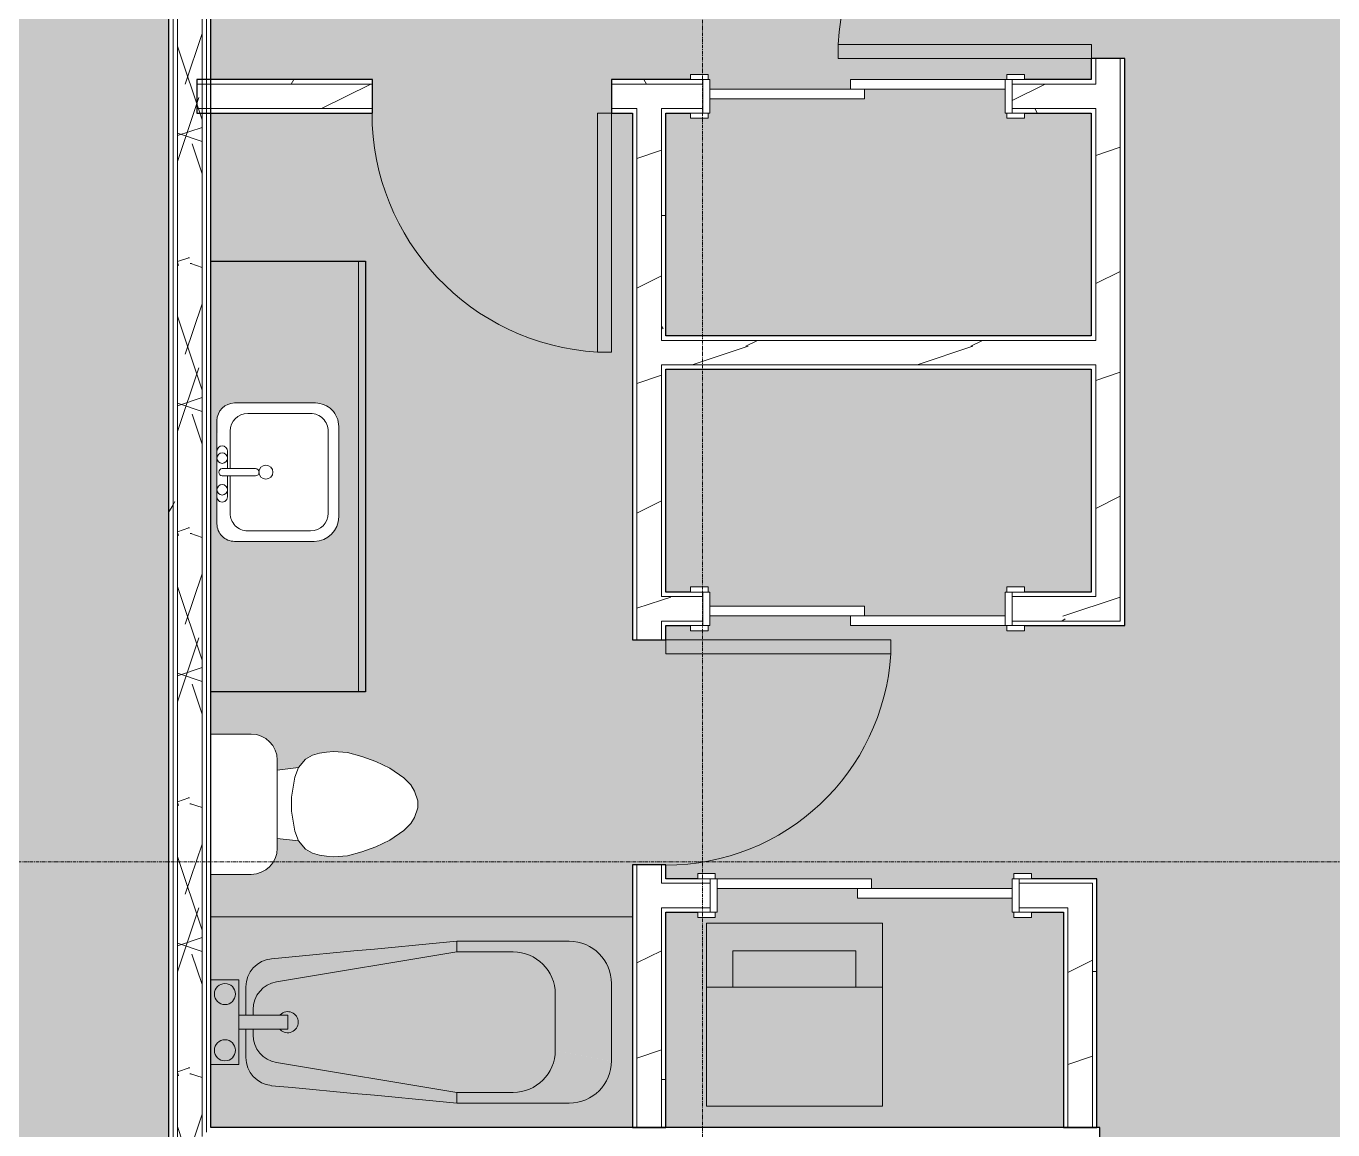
# Model space of a CAD drawing. Header units: inches. Extents: x -4414 to -113, y 9396 to 12816.
# Drawn here: x -3237.5 to -3051.5, y 10514.5 to 10671.4 of the extents above; entities that cross this region are included whole.
import ezdxf

# ---------------------------------------------------------------- set-up
doc = ezdxf.new("R2010")
doc.units = ezdxf.units.IN
doc.header["$MEASUREMENT"] = 0
doc.linetypes.add('Grid Line 1_2_', pattern=[0.875, 0.5, -0.125, 0.125, -0.125])
for name, color, linetype, lineweight in [('0-1', 7, 'Continuous', 5), ('0-2', 7, 'Continuous', 9), ('A-AREA-PATT-4', 41, 'Continuous', 9), ('A-AREA-PATT-5', 254, 'Continuous', 9), ('A-DOOR-1', 7, 'Continuous', 9), ('A-DOOR-2', 90, 'Continuous', 13), ('A-DOOR-FRAM-1', 90, 'Continuous', 13), ('A-WALL', 113, 'Continuous', 9), ('A-WALL-3', 250, 'Continuous', 25), ('A-WALL-4', 7, 'Continuous', 9), ('A-WALL-PATT-1', 8, 'Continuous', 9), ('A-WALL-PATT-2', 7, 'Continuous', 9), ('A-WALL-PATT-3', 111, 'Continuous', 9), ('I-WALL-1', 2, 'Continuous', 25), ('P-SANR-FIXT-1', 7, 'Continuous', 9), ('P-SANR-FIXT-2', 8, 'Continuous', 9), ('P-SANR-FIXT-3', 9, 'Continuous', 9), ('Q-CASE-1', 9, 'Continuous', 9), ('Q-CASE-2', 250, 'Continuous', 25), ('Q-CASE-3', 7, 'Continuous', 9), ('S-GRID-1', 1, 'Grid Line 1_2_', 9)]:
    doc.layers.add(name, color=color, linetype=linetype, lineweight=lineweight)
pattern_1 = [(0, (0, 0), (61.44, 15.36), [2.534, -43.546, 2.534, -43.546, -245.76]), (0, (0, 0), (61.44, 15.36), [-92.16, 2.534, -89.626, 2.534, -43.546, -107.52]), (0, (0, 0), (61.44, 15.36), [-230.4, 2.534, -28.186, 2.534, -74.266]), (120, (23.04, 7.68), (-44.02215, 45.5286), [2.534, -43.546, 2.534, -43.546, -245.76]), (120, (23.04, 7.68), (-44.02215, 45.5286), [-92.16, 2.534, -89.626, 2.534, -43.546, -107.52]), (120, (23.04, 7.68), (-44.02215, 45.5286), [-230.4, 2.534, -28.186, 2.534, -74.266]), (240, (30.72, 38.4), (-17.41785, -60.8886), [2.534, -43.546, 2.534, -43.546, -245.76]), (240, (30.72, 38.4), (-17.41785, -60.8886), [-92.16, 2.534, -89.626, 2.534, -43.546, -107.52]), (240, (30.72, 38.4), (-17.41785, -60.8886), [-230.4, 2.534, -28.186, 2.534, -74.266])]
pattern_2 = [(216.87, (12.795, 31.987), (95.9612857, 63.9749714), [15.994, -143.942]), (206.565, (31.987, 22.391), (-31.986981, -31.986924), [35.763, -35.763]), (198.435, (31.987, 6.397), (-63.974746, -31.987128), [20.231, -80.922])]

# ---------------------------------------------------------------- blocks, each defined once
blk = doc.blocks.new('Single-Flush - 32_ x 84_-1372863-FLOOR PLAN - 2ND FLOOR')
at = {"layer": 'A-DOOR-1'}
blk.add_arc((16, -2.37), 32.07, 180, 266.4241, dxfattribs=at)
at = {"layer": 'A-DOOR-2'}
for p, q in [((14, -2.37), (14, -34.38)), ((16, -2.37), (14, -2.37)), ((16, -2.37), (16, -34.38)), ((16, -34.38), (14, -34.38))]:
    blk.add_line(p, q, dxfattribs=at)
blk = doc.blocks.new('Stacked Washer and Dryer - 26_x25_ - Private-1352637-FLOOR PLAN - 2ND FLOOR')
at = {"layer": 'P-SANR-FIXT-3'}
blk.add_hatch(color=256, dxfattribs=at).paths.add_polyline_path([(26, 12.5), (0, 12.5), (0, -12.5), (26, -12.5), (26, 9.09)], flags=0)
at = {"layer": 'P-SANR-FIXT-1'}
for p, q in [((0, 12.5), (26, 12.5)), ((0, 12.5), (0, -12.5)), ((16.91, 12.5), (16.91, -12.5)), ((26, 12.5), (26, -12.5)), ((16.91, 8.75), (22.09, 8.75)), ((22.09, 8.75), (22.09, -8.75)), ((22.09, -8.75), (16.91, -8.75)), ((26, -12.5), (0, -12.5))]:
    blk.add_line(p, q, dxfattribs=at)
blk = doc.blocks.new('Single-Flush - 36_ x 84_-1372824-FLOOR PLAN - 2ND FLOOR')
at = {"layer": 'A-DOOR-1'}
blk.add_arc((18, -2.37), 36.07, 180, 266.8211, dxfattribs=at)
at = {"layer": 'A-DOOR-2'}
for p, q in [((16, -2.37), (16, -38.39)), ((18, -2.37), (16, -2.37)), ((18, -2.37), (18, -38.39)), ((18, -38.39), (16, -38.39))]:
    blk.add_line(p, q, dxfattribs=at)
blk = doc.blocks.new('Single-Flush - 34_ x 84_-1372834-FLOOR PLAN - 2ND FLOOR')
at = {"layer": 'A-DOOR-1'}
blk.add_arc((17, -2.37), 34.07, 180, 266.6343, dxfattribs=at)
at = {"layer": 'A-DOOR-2'}
for p, q in [((15, -2.37), (15, -36.38)), ((17, -2.37), (15, -2.37)), ((17, -2.37), (17, -36.38)), ((17, -36.38), (15, -36.38))]:
    blk.add_line(p, q, dxfattribs=at)
blk = doc.blocks.new('FOLDING_SLIDING CLOSET - 42_ x 80_-1372875-FLOOR PLAN - 2ND FLOOR')
at = {"layer": 'A-DOOR-1'}
for p, q in [((-23.75, 3.25), (-21.25, 3.25)), ((-23.75, 2.5), (-23.75, 3.25)), ((-21.25, 2.5), (-23.75, 2.5)), ((-21.25, 3.25), (-21.25, 2.5)), ((21.25, 3.25), (23.75, 3.25)), ((21.25, 2.5), (21.25, 3.25)), ((23.75, 2.5), (21.25, 2.5)), ((23.75, 3.25), (23.75, 2.5)), ((-23.75, -2.25), (-21.25, -2.25)), ((-23.75, -3), (-23.75, -2.25)), ((-21.25, -3), (-23.75, -3)), ((-21.25, -2.25), (-21.25, -3)), ((21.25, -2.25), (23.75, -2.25)), ((21.25, -3), (21.25, -2.25)), ((23.75, -3), (21.25, -3)), ((23.75, -2.25), (23.75, -3))]:
    blk.add_line(p, q, dxfattribs=at)
at = {"layer": 'A-DOOR-2'}
for p, q in [((-1, 0.5), (21, 0.5)), ((-1, -0.88), (-1, 0.5)), ((21, 0.5), (21, -0.88)), ((-21, -0.88), (1, -0.88)), ((-21, -2.25), (-21, -0.88)), ((21, -0.88), (-1, -0.88)), ((1, -0.88), (1, -2.25)), ((1, -2.25), (-21, -2.25))]:
    blk.add_line(p, q, dxfattribs=at)
at = {"layer": 'A-DOOR-FRAM-1'}
for p, q in [((-22, 2.5), (-21, 2.5)), ((-22, -2.25), (-22, 2.5)), ((-21, 2.5), (-21, -2.25)), ((21, 2.5), (22, 2.5)), ((21, -2.25), (21, 2.5)), ((22, 2.5), (22, -2.25)), ((-21, -2.25), (-22, -2.25)), ((22, -2.25), (21, -2.25))]:
    blk.add_line(p, q, dxfattribs=at)
blk = doc.blocks.new('M_Sink Vanity-Square - 500 x 440mm-1352614-FLOOR PLAN - 2ND FLOOR')
at = {"layer": 'P-SANR-FIXT-1'}
for p, q in [((7.96, 7.09), (-6.72, 7.09)), ((7.96, 7.09), (-6.72, 7.09)), ((3.62, 7.09), (-2.88, 7.09)), ((-2.88, 5.59), (0.12, 5.59)), ((0.12, 6.33), (0.12, 1.59)), ((1.12, 6.33), (1.12, 1.59)), ((1.12, 5.59), (3.62, 5.59)), ((-9.22, 4.59), (-9.22, -6.73)), ((-9.22, 4.59), (-9.22, -6.73)), ((0.12, 5.22), (-5.22, 5.22)), ((6.46, 5.22), (1.12, 5.22)), ((10.46, -6.91), (10.46, 4.59)), ((10.46, -6.91), (10.46, 4.59)), ((-7.72, 2.72), (-7.72, -6.23)), ((8.96, -6.23), (8.96, 2.72)), ((-5.22, -8.73), (6.46, -8.73)), ((-5.72, -10.23), (7.14, -10.23)), ((-5.72, -10.23), (7.14, -10.23))]:
    blk.add_line(p, q, dxfattribs=at)
for centre, radius, start, end in [((-6.72, 4.59), 2.5, 90, 180), ((-6.72, 4.59), 2.5, 90, 180), ((-2.88, 6.34), 0.75, 90, 270), ((-1.88, 6.34), 0.75, 360, 180), ((-1.88, 6.34), 0.75, 180, 0), ((0.62, 6.33), 0.5, 360, 180), ((2.62, 6.34), 0.75, 360, 180), ((2.62, 6.34), 0.75, 180, 360), ((3.62, 6.34), 0.75, 270, 90), ((7.96, 4.59), 2.5, 0, 90), ((7.96, 4.59), 2.5, 360, 90), ((-5.22, 2.72), 2.5, 90, 180), ((6.46, 2.72), 2.5, 0, 90), ((0.62, 0.13), 1, 360, 180), ((0.62, 0.13), 1, 180, 0), ((0.62, 1.59), 0.5, 180, 0), ((-5.72, -6.73), 3.5, 180, 270), ((-5.72, -6.73), 3.5, 180, 270), ((-5.22, -6.23), 2.5, 180, 270), ((6.46, -6.23), 2.5, 270, 0), ((7.14, -6.91), 3.32, 270, 360), ((7.14, -6.91), 3.32, 270, 0)]:
    blk.add_arc(centre, radius, start, end, dxfattribs=at)
blk = doc.blocks.new('Toilet-Domestic-3D - Toilet-Domestic-3D-V56-FLOOR PLAN - 2ND FLOOR')
at = {"layer": 'P-SANR-FIXT-1'}
for p, q in [((-2.74, 11), (-1.87, 11.5)), ((-1.87, 11.5), (-0.5, 12)), ((-0.5, 12), (0.5, 12)), ((0.5, 12), (1.87, 11.5)), ((1.87, 11.5), (2.74, 11)), ((-5.13, 8), (-3.74, 10)), ((-3.74, 10), (-2.74, 11)), ((2.74, 11), (3.74, 10)), ((3.74, 10), (5.13, 8)), ((-6.06, 6), (-5.13, 8)), ((5.13, 8), (6.06, 6)), ((-6.79, 4), (-6.06, 6)), ((6.06, 6), (6.79, 4)), ((-7.33, 1.99), (-6.79, 4)), ((6.79, 4), (7.33, 1.99)), ((-7.5, 0), (-7.33, 1.99)), ((7.33, 1.99), (7.5, 0)), ((-7.41, -1), (-7.5, 0)), ((-7.24, -2), (-7.41, -1)), ((7.41, -1), (7.24, -2)), ((7.5, 0), (7.41, -1)), ((-6.97, -3), (-7.24, -2)), ((-6.4, -4), (-6.97, -3)), ((6.97, -3), (6.4, -4)), ((7.24, -2), (6.97, -3)), ((-5.21, -5), (-6.4, -4)), ((-3.84, -5.5), (-5.21, -5)), ((-4.86, -8.02), (-5.21, -5)), ((-1, -6), (-3.84, -5.5)), ((3.84, -5.5), (1, -6)), ((5.21, -5), (3.84, -5.5)), ((4.86, -8.02), (5.21, -5)), ((6.4, -4), (5.21, -5)), ((1, -6), (-1, -6)), ((6.25, -8.02), (-6.25, -8.02)), ((-9.98, -11.75), (-9.98, -17.48)), ((9.98, -17.48), (9.98, -11.75))]:
    blk.add_line(p, q, dxfattribs=at)
for centre, start, end in [((-6.25, -11.75), 90, 180), ((6.25, -11.75), 0, 90)]:
    blk.add_arc(centre, 3.73, start, end, dxfattribs=at)
blk = doc.blocks.new('OD_CW_Base Cabinet - OD_CW_Base Cabinet-V57-FLOOR PLAN - 2ND FLOOR')
at = {"layer": 'Q-CASE-1'}
blk.add_hatch(color=256, dxfattribs=at).paths.add_polyline_path([(61.99, -1), (61.99, 0), (0.74, 0), (0.74, -1), (54.59, -1)], flags=0)
h = blk.add_hatch(color=256, dxfattribs=at)
h.paths.add_polyline_path([(61.99, -22), (61.99, -1), (0.74, -1), (0.74, -22), (40.61, -22)], flags=0)
h.paths.add_polyline_path([(40.61, -7.3), (40.53, -19.27), (40.28, -19.88), (39.88, -20.39), (39.36, -20.79), (38.76, -21.04), (38.11, -21.13), (22.78, -21.04), (22.18, -20.79), (21.66, -20.39), (21.26, -19.88), (21.01, -19.27), (20.93, -18.63), (20.93, -7.12), (21.04, -6.26), (21.37, -5.46), (21.9, -4.77), (22.59, -4.25), (23.43, -3.91), (24.25, -3.8), (37.11, -3.8), (38.11, -3.96), (38.86, -4.27), (39.59, -4.83), (40.14, -5.55), (40.5, -6.42)], flags=0)
at = {"layer": 'Q-CASE-2'}
for p, q in [((0.74, -22), (0.74, 0)), ((0.74, 0), (61.99, 0)), ((61.99, 0), (61.99, -22))]:
    blk.add_line(p, q, dxfattribs=at)
at = {"layer": 'Q-CASE-3'}
for p, q in [((0.74, -1), (0.74, 0)), ((0.74, 0), (61.99, 0)), ((61.99, -1), (0.74, -1)), ((0.74, -22), (0.74, -1)), ((0.74, -1), (61.99, -1)), ((61.99, 0), (61.99, -1)), ((61.99, -1), (61.99, -22))]:
    blk.add_line(p, q, dxfattribs=at)
blk = doc.blocks.new('Bath Tub - Maestro - 60_x30_-V58-FLOOR PLAN - 2ND FLOOR')
at = {"layer": 'P-SANR-FIXT-2'}
for points in [[(44.72, -30), (60, -30), (60, 0), (0, 0), (0, -9), (4, -9), (4, -14), (5, -14), (5.05, -9.3), (5.21, -8.67), (5.48, -8.06), (5.83, -7.51), (6.27, -7.03), (6.79, -6.62), (7.36, -6.31), (7.98, -6.09), (9.35, -5.91), (35, -3.5), (51, -3.5), (52.04, -3.59), (53.05, -3.86), (54, -4.3), (54.95, -5), (55.6, -5.64), (56.2, -6.5), (56.64, -7.45), (56.91, -8.46), (57, -9.74), (57, -20.51), (56.8, -22.05), (56.2, -23.5), (55.24, -24.74), (54, -25.7), (52.55, -26.3), (51, -26.5), (34.42, -26.45), (7.98, -23.91), (7.36, -23.69), (6.79, -23.38), (6.27, -22.97), (5.83, -22.49), (5.48, -21.94), (5.21, -21.33), (5.04, -20.51), (5, -19), (5, -16), (4, -16), (4, -21), (0, -21), (0, -30), (35, -30)], [(9.35, -9.26), (35, -5), (35, -3.5), (8.63, -5.97), (9.17, -8.44)], [(43, -5), (51, -3.5), (35, -3.5), (35, -5)], [(49, -11), (57, -9.5), (56.91, -8.46), (56.64, -7.45), (56.2, -6.5), (55.29, -5.34), (54.86, -4.9), (54, -4.3), (53.05, -3.86), (52.04, -3.59), (51, -3.5), (43, -5), (44.72, -5.28), (46.03, -5.83), (47.28, -6.81), (48.2, -8), (48.83, -9.74), (48.9, -10.25)], [(43, -25), (44.72, -24.72), (46, -24.2), (47.24, -23.24), (48.2, -22), (48.8, -20.5), (49, -19), (49, -11), (48.8, -9.45), (48.12, -7.9), (47.24, -6.76), (46, -5.8), (44.55, -5.2), (43, -5), (35, -5), (9.13, -9.33), (8, -9.74), (6.82, -10.83), (6.24, -11.83), (6, -13.2), (6, -14), (10.94, -14), (10.94, -16), (6, -16), (6, -16.8), (6.24, -18.17), (6.98, -19.41), (8.03, -20.28), (9.35, -20.74), (35, -25)], [(6, -13.2), (6.24, -11.83), (6.98, -10.59), (8.03, -9.72), (9.35, -9.26), (8.63, -5.97), (7.98, -6.09), (7.36, -6.31), (6.74, -6.66), (6.27, -7.03), (5.72, -7.68), (5.48, -8.06), (5.21, -8.67), (5.02, -9.74), (5.05, -10.13), (5.92, -12.94)], [(57, -20.5), (57, -9.5), (49, -11), (49, -19), (56.8, -20.46)], [(8.63, -24.03), (9.35, -20.74), (8.03, -20.28), (6.95, -19.38), (6.24, -18.17), (6, -16.8), (5, -20.04), (5.06, -20.74), (5.24, -21.4), (5.72, -22.32), (5.87, -22.53), (6.33, -23.02), (6.79, -23.38), (7.36, -23.69), (8, -23.92)], [(51, -26.5), (52.55, -26.3), (54, -25.7), (55.42, -24.51), (56.24, -23.4), (56.8, -22.05), (57, -20.5), (49, -19), (48.8, -20.55), (48.16, -22.05), (47.24, -23.24), (46, -24.2), (44.55, -24.8), (43, -25), (49.91, -26.3)], [(35, -26.5), (35, -25), (9.35, -20.74), (8.63, -24.03), (34.42, -26.45)], [(44.55, -26.5), (51, -26.5), (43, -25), (35, -25), (35, -26.5), (43, -26.5)]]:
    blk.add_hatch(color=256, dxfattribs=at).paths.add_polyline_path(points, flags=0)
h = blk.add_hatch(color=256, dxfattribs=at)
h.paths.add_polyline_path([(0, -21), (4, -21), (4, -9), (0, -9), (0, -20.51)], flags=0)
h.paths.add_polyline_path([(2, -20.5), (1.61, -20.45), (1.01, -20.11), (0.94, -20.06), (0.7, -19.75), (0.55, -19.39), (0.5, -19), (0.55, -18.61), (0.7, -18.25), (1.01, -17.89), (1.25, -17.7), (1.61, -17.55), (2, -17.5), (2.39, -17.55), (3.02, -17.91), (3.06, -17.94), (3.3, -18.25), (3.45, -18.61), (3.5, -19), (3.43, -19.44), (3.3, -19.75), (3.06, -20.06), (2.75, -20.3), (2.38, -20.45)], flags=0)
h.paths.add_polyline_path([(2, -12.5), (1.61, -12.45), (1.01, -12.11), (0.94, -12.06), (0.7, -11.75), (0.55, -11.39), (0.5, -11), (0.55, -10.61), (0.7, -10.25), (1.19, -9.74), (1.25, -9.7), (1.61, -9.55), (2, -9.5), (2.39, -9.55), (2.81, -9.74), (3.06, -9.94), (3.3, -10.25), (3.45, -10.61), (3.5, -11), (3.33, -11.67), (3.3, -11.75), (3.06, -12.06), (2.75, -12.3), (2.39, -12.45)], flags=0)
h = blk.add_hatch(color=256, dxfattribs=at)
h.paths.add_polyline_path([(2, -20.5), (2.39, -20.45), (2.75, -20.3), (3.06, -20.06), (3.43, -19.44), (3.45, -19.39), (3.5, -19), (3.45, -18.61), (3.3, -18.25), (3.02, -17.91), (2.75, -17.7), (2.39, -17.55), (2, -17.5), (1.61, -17.55), (1.01, -17.89), (0.94, -17.94), (0.7, -18.25), (0.55, -18.61), (0.5, -19), (0.55, -19.39), (0.7, -19.75), (1.01, -20.11), (1.25, -20.3), (1.61, -20.45)], flags=0)
h.paths.add_polyline_path([(2, -12.5), (2.39, -12.45), (2.75, -12.3), (3.06, -12.06), (3.33, -11.67), (3.45, -11.39), (3.5, -11), (3.45, -10.61), (3.3, -10.25), (2.81, -9.74), (2.75, -9.7), (2.39, -9.55), (2, -9.5), (1.61, -9.55), (1.01, -9.89), (0.94, -9.94), (0.7, -10.25), (0.55, -10.61), (0.5, -11), (0.55, -11.39), (0.7, -11.75), (1.01, -12.11), (1.25, -12.3), (1.61, -12.45)], flags=0)
h = blk.add_hatch(color=256, dxfattribs=at)
h.paths.add_polyline_path([(5, -20.04), (6, -16.8), (6, -16), (5, -16), (5, -19.61)], flags=0)
h.paths.add_polyline_path([(5, -14), (6, -14), (5.92, -12.94), (5, -9.96), (5, -10.92)], flags=0)
h = blk.add_hatch(color=256, dxfattribs=at)
h.paths.add_polyline_path([(5.05, -14), (4, -14), (4, -16), (5.05, -16)], flags=0)
h.paths.add_polyline_path([(5.32, -16), (10.94, -16), (10.94, -14), (5.05, -14), (5.05, -16)], flags=0)
at = {"layer": 'P-SANR-FIXT-1'}
for p, q in [((60, 0), (0, 0)), ((35, -3.5), (51, -3.5)), ((35, -5), (35, -3.5)), ((35, -5), (9.35, -9.26)), ((43, -5), (35, -5)), ((4, -9), (0, -9)), ((4, -14), (4, -9)), ((5, -14), (5, -9.96)), ((49, -19), (49, -11)), ((57, -9.5), (57, -20.5)), ((4, -16), (4, -14)), ((4, -14), (10.94, -14)), ((6, -13.2), (6, -14)), ((10.94, -16), (10.94, -14)), ((4, -21), (4, -16)), ((10.94, -16), (4, -16)), ((5, -20.04), (5, -16)), ((6, -16), (6, -16.8)), ((0, -21), (4, -21)), ((9.35, -20.74), (35, -25)), ((35, -25), (35, -26.5)), ((35, -25), (43, -25)), ((51, -26.5), (35, -26.5))]:
    blk.add_line(p, q, dxfattribs=at)
at = {"layer": 'P-SANR-FIXT-1', "flags": 128}
for points in [[(8.63, -5.97), (11.56, -5.7), (14.49, -5.42), (17.42, -5.15), (20.35, -4.87), (23.28, -4.6), (26.21, -4.32), (29.14, -4.05), (32.07, -3.77), (35, -3.5)], [(35, -26.5), (32.07, -26.23), (29.14, -25.95), (26.21, -25.68), (23.28, -25.4), (20.35, -25.13), (17.42, -24.85), (14.49, -24.58), (11.56, -24.3), (8.63, -24.03)]]:
    blk.add_lwpolyline(points, dxfattribs=at)
at = {"layer": 'P-SANR-FIXT-1'}
for centre, radius, start, end in [((51, -9.5), 6, 0, 90), ((43, -11), 6, 360, 90), ((9, -9.96), 4, 95.3558, 180), ((10, -13.2), 4, 99.4223, 180), ((2, -11), 1.5, 0, 180), ((2, -11), 1.5, 180, 360), ((10.94, -15), 1.5, 0, 135), ((10.94, -15), 1.5, 225, 360), ((2, -19), 1.5, 0, 180), ((10, -16.8), 4, 180, 260.5777), ((2, -19), 1.5, 180, 360), ((9, -20.04), 4, 180, 264.6442), ((43, -19), 6, 270, 0), ((51, -20.5), 6, 270, 0)]:
    blk.add_arc(centre, radius, start, end, dxfattribs=at)
blk = doc.blocks.new('FOLDING_SLIDING CLOSET - 42_ x 80_-1372874-FLOOR PLAN - 2ND FLOOR')
at = {"layer": 'A-DOOR-1'}
for p, q in [((-21.25, 3), (-23.75, 3)), ((-23.75, 3), (-23.75, 2.25)), ((-23.75, 2.25), (-21.25, 2.25)), ((-21.25, 2.25), (-21.25, 3)), ((23.75, 3), (21.25, 3)), ((21.25, 3), (21.25, 2.25)), ((21.25, 2.25), (23.75, 2.25)), ((23.75, 2.25), (23.75, 3)), ((-21.25, -2.5), (-23.75, -2.5)), ((-23.75, -2.5), (-23.75, -3.25)), ((-23.75, -3.25), (-21.25, -3.25)), ((-21.25, -3.25), (-21.25, -2.5)), ((23.75, -2.5), (21.25, -2.5)), ((21.25, -2.5), (21.25, -3.25)), ((21.25, -3.25), (23.75, -3.25)), ((23.75, -3.25), (23.75, -2.5))]:
    blk.add_line(p, q, dxfattribs=at)
at = {"layer": 'A-DOOR-2'}
for p, q in [((1, 2.25), (-21, 2.25)), ((-21, 2.25), (-21, 0.88)), ((1, 0.88), (1, 2.25)), ((-21, 0.88), (1, 0.88)), ((21, 0.88), (-1, 0.88)), ((-1, 0.88), (-1, -0.5)), ((21, -0.5), (21, 0.88)), ((-1, -0.5), (21, -0.5))]:
    blk.add_line(p, q, dxfattribs=at)
at = {"layer": 'A-DOOR-FRAM-1'}
for p, q in [((-21, 2.25), (-22, 2.25)), ((-22, 2.25), (-22, -2.5)), ((-21, -2.5), (-21, 2.25)), ((21, 2.25), (21, -2.5)), ((22, 2.25), (21, 2.25)), ((22, -2.5), (22, 2.25)), ((-22, -2.5), (-21, -2.5)), ((21, -2.5), (22, -2.5))]:
    blk.add_line(p, q, dxfattribs=at)
blk = doc.blocks.new('1750 Ox - Unit Layouts_rvt-1-FLOOR PLAN - 2ND FLOOR')
at = {"layer": 'A-WALL-PATT-1'}
h = blk.add_hatch(dxfattribs=at)
h.set_pattern_fill('FP_1', color=256, style=0, pattern_type=2)
h.set_pattern_definition(pattern_2)
h.paths.add_polyline_path([(-3085.27, 10590.31), (-3081.77, 10590.31), (-3081.77, 10666.84), (-3085.27, 10666.84), (-3085.27, 10590.94)], flags=0)
h.paths.add_polyline_path([(-3085.27, 10702.84), (-3081.77, 10702.84), (-3081.77, 10849.33), (-3082.17, 10849.33), (-3082.29, 10848.7), (-3085.27, 10848.7), (-3085.27, 10739.56)], flags=0)
h = blk.add_hatch(dxfattribs=at)
h.set_pattern_fill('FP_1', color=256, style=0, pattern_type=2)
h.set_pattern_definition(pattern_2)
h.paths.add_polyline_path([(-3085.27, 10659.71), (-3085.27, 10663.21), (-3097.17, 10663.21), (-3097.17, 10659.71), (-3085.9, 10659.71)], flags=0)
h.paths.add_polyline_path([(-3147.05, 10659.71), (-3141.17, 10659.71), (-3141.17, 10663.21), (-3154.17, 10663.21), (-3154.17, 10659.71), (-3150.55, 10659.71)], flags=0)
h.paths.add_polyline_path([(-3188.17, 10659.71), (-3188.17, 10663.21), (-3211.17, 10663.21), (-3211.17, 10659.71), (-3193.13, 10659.71)], flags=0)
h = blk.add_hatch(dxfattribs=at)
h.set_pattern_fill('FP_1', color=256, style=0, pattern_type=2)
h.set_pattern_definition(pattern_2)
h.paths.add_polyline_path([(-3150.55, 10514.79), (-3147.05, 10514.79), (-3147.05, 10552.19), (-3150.55, 10552.19), (-3150.55, 10524.28)], flags=0)
h.paths.add_polyline_path([(-3150.55, 10584.19), (-3147.05, 10584.19), (-3147.05, 10659.71), (-3150.55, 10659.71), (-3150.55, 10602.14)], flags=0)
h = blk.add_hatch(dxfattribs=at)
h.set_pattern_fill('FP_1', color=256, style=0, pattern_type=2)
h.set_pattern_definition(pattern_2)
h.paths.add_polyline_path([(-3137.3, 10623.26), (-3085.27, 10623.26), (-3085.27, 10626.76), (-3147.05, 10626.76), (-3147.05, 10623.26), (-3146.42, 10623.26)], flags=0)
h = blk.add_hatch(dxfattribs=at)
h.set_pattern_fill('FP_1', color=256, style=0, pattern_type=2)
h.set_pattern_definition(pattern_2)
h.paths.add_polyline_path([(-3147.05, 10586.81), (-3141.17, 10586.81), (-3141.17, 10590.31), (-3147.05, 10590.24)], flags=0)
h.paths.add_polyline_path([(-3085.9, 10586.81), (-3081.77, 10586.81), (-3081.77, 10590.31), (-3097.17, 10590.31), (-3097.17, 10586.81)], flags=0)
h = blk.add_hatch(dxfattribs=at)
h.set_pattern_fill('FP_1', color=256, style=0, pattern_type=2)
h.set_pattern_definition(pattern_2)
h.paths.add_polyline_path([(-3085.92, 10514.79), (-3085.74, 10514.79), (-3085.74, 10549.56), (-3089.24, 10549.56), (-3089.24, 10514.79)], flags=0)
at = {"layer": 'A-WALL-PATT-2'}
h = blk.add_hatch(dxfattribs=at)
h.set_pattern_fill('FP_2', color=256, style=0, pattern_type=2)
h.set_pattern_definition(pattern_1)
h.paths.add_polyline_path([(-3085.27, 10590.94), (-3085.27, 10623.26), (-3085.9, 10623.26), (-3085.9, 10590.94)], flags=0)
h.paths.add_polyline_path([(-3085.9, 10626.76), (-3085.27, 10626.76), (-3085.27, 10659.71), (-3085.9, 10659.71), (-3085.9, 10627.39)], flags=0)
h.paths.add_polyline_path([(-3085.27, 10663.21), (-3085.27, 10666.84), (-3085.9, 10666.84), (-3085.9, 10663.21)], flags=0)
h.paths.add_polyline_path([(-3085.9, 10702.84), (-3085.27, 10702.84), (-3085.27, 10820.66), (-3085.9, 10820.66), (-3085.9, 10739.56)], flags=0)
h.paths.add_polyline_path([(-3085.9, 10824.16), (-3085.27, 10824.16), (-3085.27, 10848.7), (-3085.9, 10848.7), (-3085.9, 10824.79)], flags=0)
h = blk.add_hatch(dxfattribs=at)
h.set_pattern_fill('FP_2', color=256, style=0, pattern_type=2)
h.set_pattern_definition(pattern_1)
h.paths.add_polyline_path([(-3097.17, 10663.21), (-3085.9, 10663.21), (-3085.9, 10663.84), (-3097.17, 10663.84)], flags=0)
h.paths.add_polyline_path([(-3151, 10663.21), (-3141.17, 10663.21), (-3141.17, 10663.84), (-3154.17, 10663.84), (-3154.17, 10663.21)], flags=0)
h.paths.add_polyline_path([(-3188.17, 10663.21), (-3188.17, 10663.84), (-3211.17, 10663.84), (-3211.13, 10663.21), (-3193.13, 10663.21)], flags=0)
h = blk.add_hatch(dxfattribs=at)
h.set_pattern_fill('FP_2', color=256, style=0, pattern_type=2)
h.set_pattern_definition(pattern_1)
h.paths.add_polyline_path([(-3097.17, 10659.09), (-3085.9, 10659.09), (-3085.9, 10659.71), (-3097.17, 10659.71)], flags=0)
h.paths.add_polyline_path([(-3154.17, 10659.09), (-3150.55, 10659.09), (-3150.62, 10659.71), (-3154.17, 10659.71)], flags=0)
h.paths.add_polyline_path([(-3188.17, 10659.09), (-3188.17, 10659.71), (-3211.17, 10659.71), (-3211.17, 10659.09), (-3193.13, 10659.09)], flags=0)
h.paths.add_polyline_path([(-3142.92, 10659.09), (-3141.17, 10659.09), (-3141.17, 10659.71), (-3147.05, 10659.71), (-3147.05, 10659.09), (-3146.42, 10659.09)], flags=0)
h = blk.add_hatch(dxfattribs=at)
h.set_pattern_fill('FP_2', color=256, style=0, pattern_type=2)
h.set_pattern_definition(pattern_1)
h.paths.add_polyline_path([(-3147.05, 10514.79), (-3146.42, 10514.79), (-3146.42, 10546.06), (-3147.05, 10546.06), (-3147.05, 10524.28)], flags=0)
h.paths.add_polyline_path([(-3146.42, 10549.56), (-3146.42, 10552.19), (-3147.05, 10552.19), (-3147.05, 10549.56)], flags=0)
h.paths.add_polyline_path([(-3147.05, 10584.19), (-3146.42, 10584.19), (-3146.42, 10586.81), (-3147.05, 10586.81), (-3147.05, 10586.11)], flags=0)
h.paths.add_polyline_path([(-3146.42, 10590.31), (-3146.42, 10623.26), (-3147.05, 10623.26), (-3147.05, 10590.31)], flags=0)
h.paths.add_polyline_path([(-3146.42, 10626.76), (-3146.42, 10659.09), (-3147.05, 10659.09), (-3147.05, 10626.76)], flags=0)
h = blk.add_hatch(dxfattribs=at)
h.set_pattern_fill('FP_2', color=256, style=0, pattern_type=2)
h.set_pattern_definition(pattern_1)
h.paths.add_polyline_path([(-3085.3, 10514.79), (-3085.12, 10514.79), (-3085.12, 10550.19), (-3085.74, 10550.19), (-3085.74, 10514.79)], flags=0)
at = {"layer": 'A-WALL-3'}
for p, q in [((-3085.9, 10666.84), (-3085.9, 10663.84)), ((-3081.15, 10666.84), (-3085.9, 10666.84)), ((-3081.15, 10590.94), (-3081.15, 10666.84)), ((-3188.17, 10663.84), (-3213.17, 10663.84)), ((-3213.17, 10663.84), (-3213.17, 10659.09)), ((-3188.17, 10659.09), (-3188.17, 10663.84)), ((-3142.92, 10663.84), (-3154.17, 10663.84)), ((-3154.17, 10663.84), (-3154.17, 10659.09)), ((-3085.9, 10663.84), (-3095.42, 10663.84)), ((-3213.17, 10659.09), (-3188.17, 10659.09)), ((-3154.17, 10659.09), (-3151.17, 10659.09)), ((-3151.17, 10659.09), (-3151.17, 10584.19)), ((-3146.42, 10627.39), (-3146.42, 10659.09)), ((-3146.42, 10659.09), (-3142.92, 10659.09)), ((-3095.42, 10659.09), (-3085.9, 10659.09)), ((-3085.9, 10659.09), (-3085.9, 10627.39)), ((-3085.9, 10627.39), (-3146.42, 10627.39)), ((-3146.42, 10590.94), (-3146.42, 10622.64)), ((-3146.42, 10622.64), (-3085.9, 10622.64)), ((-3085.9, 10622.64), (-3085.9, 10590.94)), ((-3142.92, 10590.94), (-3146.42, 10590.94)), ((-3085.9, 10590.94), (-3095.42, 10590.94)), ((-3081.15, 10586.81), (-3081.15, 10590.94)), ((-3081.15, 10586.19), (-3081.15, 10586.81)), ((-3146.42, 10586.19), (-3142.92, 10586.19)), ((-3146.42, 10584.19), (-3146.42, 10586.19)), ((-3095.42, 10586.19), (-3081.15, 10586.19)), ((-3151.17, 10584.19), (-3146.42, 10584.19)), ((-3146.42, 10552.19), (-3151.17, 10552.19)), ((-3151.17, 10552.19), (-3151.17, 10514.79)), ((-3146.42, 10550.19), (-3146.42, 10552.19)), ((-3141.9, 10550.19), (-3146.42, 10550.19)), ((-3089.87, 10550.19), (-3094.4, 10550.19)), ((-3085.74, 10550.19), (-3089.87, 10550.19)), ((-3085.12, 10550.19), (-3085.74, 10550.19)), ((-3085.12, 10514.79), (-3085.12, 10550.19)), ((-3146.42, 10514.79), (-3146.42, 10545.44)), ((-3146.42, 10545.44), (-3141.9, 10545.44)), ((-3094.4, 10545.44), (-3089.87, 10545.44)), ((-3089.87, 10545.44), (-3089.87, 10514.79)), ((-3151.17, 10514.79), (-3146.42, 10514.79)), ((-3089.87, 10514.79), (-3085.12, 10514.79))]:
    blk.add_line(p, q, dxfattribs=at)
at = {"layer": 'A-WALL-4'}
for p, q in [((-3085.27, 10663.21), (-3085.27, 10666.84)), ((-3081.77, 10590.94), (-3081.77, 10666.84)), ((-3213.17, 10663.21), (-3188.17, 10663.21)), ((-3154.17, 10663.21), (-3141.17, 10663.21)), ((-3097.17, 10663.21), (-3085.9, 10663.21)), ((-3085.27, 10663.21), (-3085.9, 10663.21)), ((-3213.17, 10659.71), (-3188.17, 10659.71)), ((-3154.17, 10659.71), (-3150.55, 10659.71)), ((-3150.55, 10659.09), (-3150.55, 10659.71)), ((-3150.55, 10659.09), (-3150.55, 10584.19)), ((-3147.05, 10659.09), (-3147.05, 10659.71)), ((-3147.05, 10659.71), (-3141.17, 10659.71)), ((-3147.05, 10659.09), (-3147.05, 10626.76)), ((-3097.17, 10659.71), (-3085.9, 10659.71)), ((-3085.27, 10659.71), (-3085.9, 10659.71)), ((-3085.27, 10626.76), (-3085.27, 10659.71)), ((-3147.05, 10626.76), (-3146.42, 10626.76)), ((-3146.42, 10626.76), (-3085.9, 10626.76)), ((-3085.27, 10626.76), (-3085.9, 10626.76)), ((-3147.05, 10623.26), (-3147.05, 10590.31)), ((-3147.05, 10623.26), (-3146.42, 10623.26)), ((-3146.42, 10623.26), (-3085.9, 10623.26)), ((-3085.27, 10623.26), (-3085.9, 10623.26)), ((-3085.27, 10590.94), (-3085.27, 10623.26)), ((-3147.05, 10590.31), (-3146.42, 10590.31)), ((-3141.17, 10590.31), (-3146.42, 10590.31)), ((-3085.27, 10590.31), (-3097.17, 10590.31)), ((-3085.27, 10590.94), (-3085.27, 10590.31)), ((-3081.77, 10590.94), (-3081.77, 10590.31)), ((-3081.77, 10590.31), (-3081.77, 10586.81)), ((-3147.05, 10586.81), (-3146.42, 10586.81)), ((-3147.05, 10586.81), (-3147.05, 10584.19)), ((-3141.17, 10586.81), (-3146.42, 10586.81)), ((-3081.77, 10586.81), (-3097.17, 10586.81)), ((-3150.55, 10552.19), (-3150.55, 10514.79)), ((-3147.05, 10552.19), (-3147.05, 10549.56)), ((-3147.05, 10549.56), (-3146.42, 10549.56)), ((-3140.15, 10549.56), (-3146.42, 10549.56)), ((-3089.87, 10549.56), (-3096.15, 10549.56)), ((-3089.87, 10549.56), (-3089.24, 10549.56)), ((-3089.24, 10549.56), (-3085.74, 10549.56)), ((-3085.74, 10549.56), (-3085.74, 10514.79)), ((-3147.05, 10546.06), (-3147.05, 10514.79)), ((-3147.05, 10546.06), (-3146.42, 10546.06)), ((-3140.15, 10546.06), (-3146.42, 10546.06)), ((-3089.87, 10546.06), (-3096.15, 10546.06)), ((-3089.87, 10546.06), (-3089.24, 10546.06)), ((-3089.24, 10546.06), (-3089.24, 10514.79))]:
    blk.add_line(p, q, dxfattribs=at)
at = {"layer": '0-2'}
for name, p, rotation in [('Single-Flush - 36_ x 84_-1372824-FLOOR PLAN - 2ND FLOOR', (-3083.52, 10684.84), 270.0000000000014), ('FOLDING_SLIDING CLOSET - 42_ x 80_-1372875-FLOOR PLAN - 2ND FLOOR', (-3119.17, 10661.59), 180), ('OD_CW_Base Cabinet - OD_CW_Base Cabinet-V57-FLOOR PLAN - 2ND FLOOR', (-3189.17, 10638.78), 270.0000000000039), ('M_Sink Vanity-Square - 500 x 440mm-1352614-FLOOR PLAN - 2ND FLOOR', (-3203.21, 10607.39), 90.00000000000091), ('FOLDING_SLIDING CLOSET - 42_ x 80_-1372874-FLOOR PLAN - 2ND FLOOR', (-3119.17, 10588.44), 180), ('Single-Flush - 32_ x 84_-1372863-FLOOR PLAN - 2ND FLOOR', (-3148.8, 10568.19), 89.99999999999935), ('Toilet-Domestic-3D - Toilet-Domestic-3D-V56-FLOOR PLAN - 2ND FLOOR', (-3193.7, 10560.79), 270.0000000000001), ('Stacked Washer and Dryer - 26_x25_ - Private-1352637-FLOOR PLAN - 2ND FLOOR', (-3128.13, 10517.86), 90.00000000000595)]:
    blk.add_blockref(name, p, dxfattribs=dict(at, rotation=rotation))
for name, p in [('Single-Flush - 34_ x 84_-1372834-FLOOR PLAN - 2ND FLOOR', (-3171.17, 10661.46)), ('FOLDING_SLIDING CLOSET - 42_ x 80_-1372874-FLOOR PLAN - 2ND FLOOR', (-3118.15, 10547.94)), ('Bath Tub - Maestro - 60_x30_-V58-FLOOR PLAN - 2ND FLOOR', (-3211.17, 10544.79))]:
    blk.add_blockref(name, p, dxfattribs=at)

msp = doc.modelspace()

# ---------------------------------------------------------------- hatches: boundary and pattern name
at = {"layer": 'A-AREA-PATT-4'}
h = msp.add_hatch(color=256, dxfattribs=at)
h.paths.add_polyline_path([(-3079.923737, 10451.789396), (-3045.673737, 10451.851896), (-3045.673737, 10453.789396), (-3043.673737, 10453.789396), (-3043.673737, 10454.789396), (-2989.368601, 10454.789396), (-2989.368601, 10456.789396), (-3025.118601, 10456.789396), (-3025.118601, 10486.789396), (-2989.368601, 10486.789396), (-2989.368601, 10478.789396), (-2953.118601, 10478.789396), (-2953.118601, 10493.319567), (-2953.493601, 10493.319567), (-2953.493601, 10517.319567), (-2953.118601, 10517.319567), (-2953.118601, 10548.414396), (-3011.118601, 10548.414396), (-3011.17185, 10546.932997), (-3011.315451, 10546.789396), (-3012.211533, 10546.768315), (-3012.211533, 10546.539396), (-3014.834707, 10546.539396), (-3014.834707, 10546.289396), (-3015.425258, 10546.289396), (-3015.425258, 10546.539396), (-3016.01581, 10546.539396), (-3016.01581, 10546.289396), (-3016.606361, 10546.289396), (-3016.606361, 10546.539396), (-3017.196912, 10546.539396), (-3017.196912, 10546.289396), (-3017.787463, 10546.289396), (-3017.787463, 10546.539396), (-3018.378014, 10546.539396), (-3018.378014, 10546.289396), (-3018.968565, 10546.289396), (-3018.968565, 10546.539396), (-3028.45792, 10546.539396), (-3028.45792, 10546.289396), (-3030.162694, 10546.289396), (-3030.162694, 10546.539396), (-3034.025655, 10546.539396), (-3034.025655, 10546.789396), (-3034.92175, 10546.789396), (-3035.118601, 10546.986247), (-3035.118601, 10548.414396), (-3042.670053, 10548.414396), (-3042.670053, 10584.414396), (-3025.772284, 10584.414396), (-3025.772284, 10595.321466), (-3009.272284, 10595.321466), (-3009.272284, 10584.414396), (-3001.772284, 10584.414396), (-3001.772284, 10595.321466), (-2985.272284, 10595.321466), (-2985.272284, 10584.414396), (-2977.772284, 10584.414396), (-2977.772284, 10595.321466), (-2961.272284, 10595.321466), (-2961.272284, 10584.414396), (-2929.173737, 10584.414396), (-2929.173737, 10726.029129), (-2945.298737, 10726.029129), (-2945.298737, 10744.029129), (-2941.298737, 10744.029129), (-2941.298737, 10780.029129), (-2945.298737, 10780.029129), (-2945.298737, 10798.029129), (-2929.173737, 10798.029129), (-2929.173737, 10848.701896), (-3081.148737, 10848.701896), (-3081.148737, 10702.839396), (-3085.898737, 10702.839396), (-3085.898737, 10820.035073), (-3086.748737, 10820.035073), (-3086.748737, 10819.285073), (-3089.248737, 10819.285073), (-3089.248737, 10820.035073), (-3089.498737, 10820.035073), (-3089.498737, 10821.410073), (-3109.498737, 10821.410073), (-3109.498737, 10820.035073), (-3131.748737, 10819.981502), (-3131.748737, 10819.285073), (-3134.248737, 10819.285073), (-3134.248737, 10820.035073), (-3141.873737, 10820.035073), (-3141.873737, 10848.514396), (-3137.123737, 10848.514396), (-3137.123737, 10824.785073), (-3134.248737, 10824.785073), (-3134.248737, 10825.535073), (-3131.748737, 10825.535073), (-3131.748737, 10824.785073), (-3131.498737, 10824.785073), (-3131.498737, 10821.410073), (-3111.498737, 10821.410073), (-3111.498737, 10822.785073), (-3089.498737, 10822.785073), (-3089.498737, 10824.785073), (-3089.248737, 10824.785073), (-3089.248737, 10825.535073), (-3086.748737, 10825.535073), (-3086.748737, 10824.785073), (-3085.898737, 10824.785073), (-3085.898737, 10848.701896), (-3104.223737, 10848.701896), (-3104.223737, 10825.876896), (-3105.333572, 10825.876896), (-3105.411237, 10825.376896), (-3105.863902, 10825.376896), (-3105.863902, 10825.876896), (-3122.409032, 10825.876896), (-3122.473737, 10825.376896), (-3122.538441, 10825.376896), (-3122.538441, 10825.876896), (-3132.223737, 10825.876896), (-3132.223737, 10848.701896), (-3211.173737, 10848.701896), (-3211.128868, 10784.035073), (-3131.628868, 10784.035073), (-3131.628868, 10706.035073), (-3211.173737, 10706.035073), (-3211.128868, 10663.839396), (-3188.173737, 10663.839396), (-3188.173737, 10659.089396), (-3211.173737, 10659.089396), (-3211.173737, 10638.039396), (-3189.173737, 10638.039396), (-3189.173737, 10576.789396), (-3211.173737, 10576.789396), (-3211.173737, 10570.765618), (-3205.447515, 10570.765618), (-3204.483098, 10570.63865), (-3203.584404, 10570.266399), (-3202.812679, 10569.674233), (-3202.220513, 10568.902507), (-3201.848262, 10568.003813), (-3201.721294, 10566.411176), (-3201.721294, 10565.651059), (-3198.697515, 10565.998776), (-3197.697515, 10567.190529), (-3196.697515, 10567.757293), (-3195.187995, 10568.115085), (-3193.697515, 10568.289396), (-3191.705126, 10568.115085), (-3189.038188, 10567.337171), (-3187.697515, 10566.849207), (-3185.697515, 10565.916591), (-3183.697515, 10564.52916), (-3182.697515, 10563.52916), (-3182.197515, 10562.663135), (-3181.697515, 10561.289396), (-3181.697515, 10560.289396), (-3182.197515, 10558.915657), (-3182.697515, 10558.049632), (-3183.697515, 10557.049632), (-3185.697515, 10555.662201), (-3187.697515, 10554.729586), (-3189.697515, 10554.001645), (-3191.705126, 10553.463708), (-3193.697515, 10553.289396), (-3195.593845, 10553.53527), (-3195.697515, 10553.55355), (-3196.697515, 10553.821499), (-3197.697515, 10554.388263), (-3198.697515, 10555.580016), (-3201.721294, 10555.927733), (-3201.721294, 10554.539396), (-3201.848262, 10553.574979), (-3202.220513, 10552.676285), (-3202.812679, 10551.90456), (-3203.584404, 10551.312394), (-3204.483098, 10550.940142), (-3205.447515, 10550.813175), (-3211.173737, 10550.813175), (-3211.173737, 10544.789396), (-3151.173737, 10544.789396), (-3151.173737, 10552.189396), (-3146.423737, 10552.189396), (-3146.423737, 10550.189396), (-3141.896169, 10550.189396), (-3141.896169, 10550.939396), (-3139.396169, 10550.939396), (-3139.396169, 10550.189396), (-3117.146169, 10550.189396), (-3117.146169, 10548.814396), (-3097.146169, 10548.814396), (-3097.146169, 10550.189396), (-3096.896169, 10550.264067), (-3096.896169, 10550.939396), (-3094.396169, 10550.939396), (-3094.396169, 10550.189396), (-3085.118601, 10550.189396), (-3085.118601, 10514.789396), (-3084.673737, 10514.789396), (-3084.673737, 10454.789396), (-3083.673737, 10454.789396), (-3083.673737, 10453.789396), (-3081.673737, 10453.789396), (-3081.673737, 10451.851896), (-3081.048737, 10451.789396)], flags=0)
h.paths.add_polyline_path([(-3080.402903, 10453.789396), (-3081.673737, 10453.789396), (-3081.673737, 10489.789396), (-3079.923737, 10489.789396), (-3079.923737, 10453.789396)], flags=0)
h.paths.add_polyline_path([(-3146.423737, 10514.789396), (-3089.868601, 10514.789396), (-3089.868601, 10545.439396), (-3094.396169, 10545.439396), (-3094.396169, 10544.689396), (-3096.896169, 10544.689396), (-3096.896169, 10545.439396), (-3097.146169, 10545.439396), (-3097.146169, 10547.439396), (-3119.146169, 10547.439396), (-3119.146169, 10548.814396), (-3139.146169, 10548.814396), (-3139.146169, 10545.439396), (-3139.396169, 10545.439396), (-3139.396169, 10544.689396), (-3141.896169, 10544.689396), (-3141.896169, 10545.439396), (-3146.423737, 10545.439396), (-3146.423737, 10524.280421)], flags=0)
h.paths.add_polyline_path([(-3140.628868, 10517.855107), (-3140.628868, 10543.855107), (-3115.628868, 10543.855107), (-3115.628868, 10517.855107), (-3137.304845, 10517.855107)], flags=0)
h.paths.add_polyline_path([(-3151.173737, 10584.189396), (-3151.173737, 10659.089396), (-3154.173737, 10659.089396), (-3154.173737, 10663.839396), (-3142.923737, 10663.839396), (-3142.923737, 10664.589396), (-3140.423737, 10664.589396), (-3140.423737, 10663.839396), (-3140.173737, 10663.839396), (-3140.173737, 10662.464396), (-3120.173737, 10662.464396), (-3120.173737, 10663.839396), (-3097.923737, 10663.839396), (-3097.923737, 10664.589396), (-3095.423737, 10664.589396), (-3095.423737, 10663.839396), (-3085.898737, 10663.839396), (-3085.898737, 10666.839396), (-3081.148737, 10666.839396), (-3081.148737, 10586.189396), (-3095.423737, 10586.189396), (-3095.423737, 10585.439396), (-3097.923737, 10585.439396), (-3097.923737, 10586.189396), (-3120.173737, 10586.189396), (-3120.173737, 10587.564396), (-3140.173737, 10587.564396), (-3140.173737, 10586.189396), (-3140.423737, 10586.189396), (-3140.423737, 10585.439396), (-3142.923737, 10585.439396), (-3142.923737, 10586.189396), (-3146.423737, 10586.189396), (-3146.423737, 10584.189396), (-3150.548737, 10584.189396)], flags=0)
h.paths.add_polyline_path([(-3098.173737, 10587.564396), (-3098.173737, 10590.939396), (-3097.923737, 10590.939396), (-3097.923737, 10591.689396), (-3095.423737, 10591.689396), (-3095.423737, 10590.939396), (-3085.898737, 10590.939396), (-3085.898737, 10622.639396), (-3146.423737, 10622.639396), (-3146.423737, 10590.939396), (-3142.923737, 10590.939396), (-3142.923737, 10591.689396), (-3140.423737, 10591.689396), (-3140.423737, 10590.939396), (-3140.173737, 10590.939396), (-3140.173737, 10588.939396), (-3118.173737, 10588.939396), (-3118.173737, 10587.564396), (-3115.754995, 10587.564396)], flags=0)
h.paths.add_polyline_path([(-3130.513637, 10627.389396), (-3085.898737, 10627.389396), (-3085.898737, 10659.089396), (-3095.423737, 10659.089396), (-3095.423737, 10658.339396), (-3097.923737, 10658.339396), (-3097.923737, 10659.089396), (-3098.173737, 10659.089396), (-3098.173737, 10662.464396), (-3118.173737, 10662.464396), (-3118.173737, 10661.089396), (-3140.173737, 10661.089396), (-3140.173737, 10659.089396), (-3140.423737, 10659.089396), (-3140.423737, 10658.339396), (-3142.923737, 10658.339396), (-3142.923737, 10659.089396), (-3146.423737, 10659.089396), (-3146.423737, 10627.389396), (-3137.304845, 10627.389396)], flags=0)
h.paths.add_polyline_path([(-2991.298737, 10676.476151), (-3002.973737, 10676.476151), (-3002.973737, 10711.476151), (-2996.973737, 10711.476151), (-2996.973737, 10712.476151), (-2960.973737, 10712.476151), (-2960.973737, 10711.476151), (-2954.973737, 10711.476151), (-2954.973737, 10676.476151), (-2962.437845, 10676.476151)], flags=0)
h.paths.add_polyline_path([(-3193.128868, 10684.035073), (-3211.128868, 10684.035073), (-3211.128868, 10702.035073), (-3193.128868, 10702.035073)], flags=0)
h.paths.add_polyline_path([(-3007.298737, 10723.539396), (-3042.298737, 10723.539396), (-3042.298737, 10807.539396), (-3007.298737, 10807.539396), (-3007.298737, 10801.539396), (-3006.298737, 10801.539396), (-3006.298737, 10729.539396), (-3007.298737, 10729.539396)], flags=0)
h.paths.add_polyline_path([(-2961.298737, 10732.539396), (-2991.298737, 10732.539396), (-2991.298737, 10792.539396), (-2961.298737, 10792.539396), (-2961.298737, 10739.564171)], flags=0)
h.paths.add_polyline_path([(-3193.128868, 10785.966911), (-3211.128868, 10785.966911), (-3211.128868, 10803.966911), (-3193.128868, 10803.966911), (-3193.128868, 10796.351524)], flags=0)
at = {"layer": 'A-AREA-PATT-5'}
h = msp.add_hatch(color=256, dxfattribs=at)
h.paths.add_polyline_path([(-3220.173737, 10453.789396), (-3221.923737, 10453.789396), (-3221.923737, 10489.789396), (-3220.173737, 10489.789396), (-3220.173737, 10454.164396)], flags=0)
h.paths.add_polyline_path([(-3221.923737, 10451.789396), (-3220.173737, 10451.851896), (-3220.173737, 10453.789396), (-3218.173737, 10453.789396), (-3218.173737, 10454.789396), (-3217.173737, 10454.789396), (-3217.173737, 10719.5356), (-3233.298737, 10719.5356), (-3233.298737, 10737.5356), (-3229.298737, 10737.5356), (-3229.298737, 10773.5356), (-3233.298737, 10773.5356), (-3233.298737, 10791.5356), (-3217.173737, 10791.5356), (-3217.173737, 10819.889396), (-3220.056289, 10819.889396), (-3220.056289, 10824.639396), (-3217.173737, 10824.639396), (-3217.173737, 10848.701896), (-3221.048737, 10848.701896), (-3221.048737, 10825.639396), (-3230.734032, 10825.639396), (-3230.798737, 10825.139396), (-3230.863441, 10825.139396), (-3230.863441, 10825.639396), (-3247.408572, 10825.639396), (-3247.486237, 10825.139396), (-3247.938902, 10825.139396), (-3247.938902, 10825.639396), (-3249.048737, 10825.677671), (-3249.048737, 10848.701896), (-3378.923737, 10848.701896), (-3378.923737, 10824.654129), (-3377.442337, 10824.600879), (-3377.298737, 10824.457278), (-3377.277655, 10823.561197), (-3377.048737, 10823.561197), (-3377.048737, 10820.938022), (-3376.798737, 10820.938022), (-3376.798737, 10820.347471), (-3377.048737, 10820.347471), (-3377.048737, 10819.75692), (-3376.798737, 10819.75692), (-3376.798737, 10819.166369), (-3377.048737, 10819.166369), (-3377.048737, 10818.575818), (-3376.798737, 10818.575818), (-3376.798737, 10817.985266), (-3377.048737, 10817.985266), (-3377.048737, 10817.394715), (-3376.798737, 10817.394715), (-3376.798737, 10816.804164), (-3377.048737, 10816.804164), (-3377.048737, 10807.31481), (-3376.798737, 10807.31481), (-3376.798737, 10805.610035), (-3377.048737, 10805.610035), (-3377.048737, 10801.747074), (-3377.298737, 10801.747074), (-3377.298737, 10800.850979), (-3377.495587, 10800.654129), (-3378.923737, 10800.654129), (-3378.923737, 10702.779129), (-3370.923737, 10702.779129), (-3370.923737, 10667.029129), (-3253.873737, 10667.029129), (-3253.882845, 10560.394326), (-3258.623737, 10560.394326), (-3258.623737, 10578.279129), (-3287.373737, 10578.279129), (-3287.373737, 10583.904129), (-3288.123737, 10583.904129), (-3288.123737, 10586.404129), (-3287.373737, 10586.404129), (-3287.373737, 10586.654129), (-3285.998737, 10586.654129), (-3285.998737, 10621.654129), (-3287.373737, 10621.654129), (-3287.373737, 10658.904129), (-3288.123737, 10658.904129), (-3288.123737, 10661.404129), (-3287.373737, 10661.404129), (-3287.373737, 10662.279129), (-3402.923737, 10662.279129), (-3402.923737, 10522.539396), (-3258.623737, 10522.539396), (-3258.623737, 10524.394326), (-3253.873737, 10524.394326), (-3253.882845, 10517.789396), (-3275.673737, 10517.789396), (-3275.673737, 10517.164396), (-3280.423737, 10517.164396), (-3280.423737, 10517.789396), (-3402.923737, 10517.789396), (-3402.923737, 10516.789396), (-3372.923737, 10516.789396), (-3372.923737, 10456.789396), (-3402.923737, 10456.789396), (-3402.923737, 10454.789396), (-3366.899958, 10454.789396), (-3366.899958, 10462.515618), (-3366.77299, 10463.480035), (-3366.400739, 10464.378728), (-3365.808573, 10465.150454), (-3365.036847, 10465.74262), (-3364.138154, 10466.114871), (-3363.097428, 10466.241839), (-3361.7854, 10466.241839), (-3362.133116, 10469.265618), (-3363.32487, 10470.265618), (-3363.891634, 10471.265618), (-3364.249425, 10472.775138), (-3364.423737, 10474.265618), (-3364.249425, 10476.258007), (-3363.711488, 10478.265618), (-3362.983547, 10480.265618), (-3362.050932, 10482.265618), (-3360.663501, 10484.265618), (-3359.663501, 10485.265618), (-3358.797475, 10485.765618), (-3357.423737, 10486.265618), (-3356.423737, 10486.265618), (-3355.049998, 10485.765618), (-3354.183973, 10485.265618), (-3353.183973, 10484.265618), (-3351.796542, 10482.265618), (-3350.863926, 10480.265618), (-3350.135986, 10478.265618), (-3349.598048, 10476.258007), (-3349.423737, 10474.265618), (-3349.598048, 10472.775138), (-3349.68789, 10472.265618), (-3349.95584, 10471.265618), (-3350.522603, 10470.265618), (-3351.714357, 10469.265618), (-3352.062074, 10466.241839), (-3350.673737, 10466.241839), (-3349.70932, 10466.114871), (-3348.810626, 10465.74262), (-3348.0389, 10465.150454), (-3347.446734, 10464.378728), (-3347.074483, 10463.480035), (-3346.947515, 10462.515618), (-3346.947515, 10454.789396), (-3340.923737, 10454.789396), (-3340.923737, 10478.789396), (-3280.423737, 10478.789396), (-3280.423737, 10481.164396), (-3275.673737, 10481.164396), (-3275.673737, 10455.789396), (-3279.673737, 10455.789396), (-3279.673737, 10454.789396), (-3258.173737, 10454.789396), (-3258.173737, 10453.789396), (-3256.173737, 10453.789396), (-3256.173737, 10451.851896), (-3224.738345, 10451.789396)], flags=0)
h.paths.add_polyline_path([(-3400.623737, 10544.441629), (-3400.623737, 10562.441629), (-3382.623737, 10562.441629), (-3382.623737, 10544.441629)], flags=0)
h.paths.add_polyline_path([(-3382.623737, 10565.441629), (-3400.623737, 10565.441629), (-3400.623737, 10625.441629), (-3321.623737, 10625.441629), (-3321.623737, 10565.441629), (-3370.460845, 10565.441629)], flags=0)
h.paths.add_polyline_path([(-3258.95409, 10583.029129), (-3258.623737, 10583.029129), (-3258.623737, 10662.279129), (-3282.623737, 10662.279129), (-3282.623737, 10661.404129), (-3281.873737, 10661.404129), (-3281.873737, 10658.904129), (-3282.623737, 10658.904129), (-3282.623737, 10658.654129), (-3285.998737, 10658.654129), (-3285.998737, 10623.654129), (-3284.623737, 10623.654129), (-3284.623737, 10586.654129), (-3282.623737, 10586.654129), (-3282.623737, 10586.404129), (-3281.873737, 10586.404129), (-3281.873737, 10583.904129), (-3282.623737, 10583.904129), (-3282.623737, 10583.029129), (-3281.873737, 10583.029129)], flags=0)
h.paths.add_polyline_path([(-3382.623737, 10628.373467), (-3400.623737, 10628.373467), (-3400.623737, 10646.373467), (-3382.623737, 10646.373467)], flags=0)
h.paths.add_polyline_path([(-3402.923737, 10667.029129), (-3400.923737, 10667.029129), (-3400.923737, 10702.779129), (-3402.923737, 10702.779129)], flags=0)
h.paths.add_polyline_path([(-3295.298737, 10710.025332), (-3330.298737, 10710.025332), (-3330.298737, 10794.025332), (-3295.298737, 10794.025332), (-3295.298737, 10788.025332), (-3294.298737, 10788.025332), (-3294.298737, 10716.025332), (-3295.298737, 10716.025332)], flags=0)
h.paths.add_polyline_path([(-3273.222995, 10725.025332), (-3279.298737, 10725.025332), (-3279.298737, 10785.025332), (-3249.298737, 10785.025332), (-3249.298737, 10725.025332), (-3253.882845, 10725.025332)], flags=0)
h.paths.add_polyline_path([(-3250.056289, 10819.889396), (-3255.81384, 10819.889396), (-3255.81384, 10848.514396), (-3251.06384, 10848.514396), (-3251.06384, 10824.639396), (-3250.056289, 10824.639396), (-3250.056289, 10820.514396)], flags=0)
at = {"layer": 'A-WALL-PATT-3'}
h = msp.add_hatch(dxfattribs=at)
h.set_pattern_fill('FP_2', color=256, style=0, pattern_type=2)
h.set_pattern_definition(pattern_1)
h.paths.add_polyline_path([(-3216.548737, 10454.789396), (-3216.548737, 10848.701896), (-3217.173737, 10848.701896), (-3217.173737, 10454.789396)], flags=0)
h = msp.add_hatch(dxfattribs=at)
h.set_pattern_fill('FP_2', color=256, style=0, pattern_type=2)
h.set_pattern_definition(pattern_1)
h.paths.add_polyline_path([(-3215.963329, 10454.164396), (-3215.923737, 10454.164396), (-3215.923737, 10849.326896), (-3216.548737, 10849.326896), (-3216.548737, 10454.164396)], flags=0)
h = msp.add_hatch(dxfattribs=at)
h.set_pattern_fill('FP_3', color=256, style=0, pattern_type=2)
h.set_pattern_definition([(161.57, (0.96, 0.96), (-7.6802237, -0.0009796), [0, -54.643, 6.067, 0]), (18.43, (-0.96, 0.96), (-7.6802237, 0.0009796), [0, -54.643, 6.067, 0]), (108.43, (0.96, 0.96), (3.8382953, -19.2013653), [18.211, -42.499]), (71.57, (-0.96, 0.96), (3.8382953, 19.2013653), [18.211, -42.499])])
h.paths.add_polyline_path([(-3212.423737, 10453.539396), (-3212.423737, 10849.326896), (-3215.923737, 10849.28067), (-3215.923737, 10453.539396)], flags=0)
h = msp.add_hatch(dxfattribs=at)
h.set_pattern_fill('FP_2', color=256, style=0, pattern_type=2)
h.set_pattern_definition(pattern_1)
h.paths.add_polyline_path([(-3211.798737, 10454.164396), (-3211.798737, 10510.039396), (-3212.423737, 10510.039396), (-3212.423737, 10454.164396)], flags=0)
h.paths.add_polyline_path([(-3212.202017, 10513.539396), (-3211.798737, 10513.557363), (-3211.798737, 10849.326896), (-3212.423737, 10849.326896), (-3212.423737, 10513.539396)], flags=0)
h = msp.add_hatch(dxfattribs=at)
h.set_pattern_fill('FP_2', color=256, style=0, pattern_type=2)
h.set_pattern_definition(pattern_1)
h.paths.add_polyline_path([(-3211.798737, 10454.789396), (-3211.173737, 10454.789396), (-3211.173737, 10509.414396), (-3211.798737, 10509.414396), (-3211.798737, 10454.794511)], flags=0)
h.paths.add_polyline_path([(-3211.329636, 10514.164396), (-3211.173737, 10514.164396), (-3211.173737, 10848.701896), (-3211.798737, 10848.701896), (-3211.798737, 10514.164396)], flags=0)

# ---------------------------------------------------------------- linework, layer by layer
at = {"layer": 'A-WALL'}
for p, q in [((-3216.548737, 10849.326896), (-3216.548737, 10454.164396)), ((-3215.923737, 10849.326896), (-3215.923737, 10453.539396)), ((-3212.423737, 10849.326896), (-3212.423737, 10513.539396)), ((-3211.798737, 10514.164396), (-3211.798737, 10849.326896))]:
    msp.add_line(p, q, dxfattribs=at)
at = {"layer": 'I-WALL-1'}
for p, q in [((-3211.173737, 10514.789396), (-3211.173737, 10848.701896)), ((-3217.173737, 10736.5356), (-3217.173737, 10454.789396)), ((-3084.673737, 10514.789396), (-3211.173737, 10514.789396)), ((-3084.673737, 10454.789396), (-3084.673737, 10514.789396))]:
    msp.add_line(p, q, dxfattribs=at)
at = {"layer": 'S-GRID-1'}
for p, q in [((-3141.223737, 9836.179692), (-3141.223737, 12413.737124)), ((-464.451044, 10552.589396), (-4316.340834, 10552.589396))]:
    msp.add_line(p, q, dxfattribs=at)

# ---------------------------------------------------------------- block references
at = {"layer": '0-1'}
msp.add_blockref('1750 Ox - Unit Layouts_rvt-1-FLOOR PLAN - 2ND FLOOR', (0, 0), dxfattribs=at)

doc.saveas('drawing.dxf')
